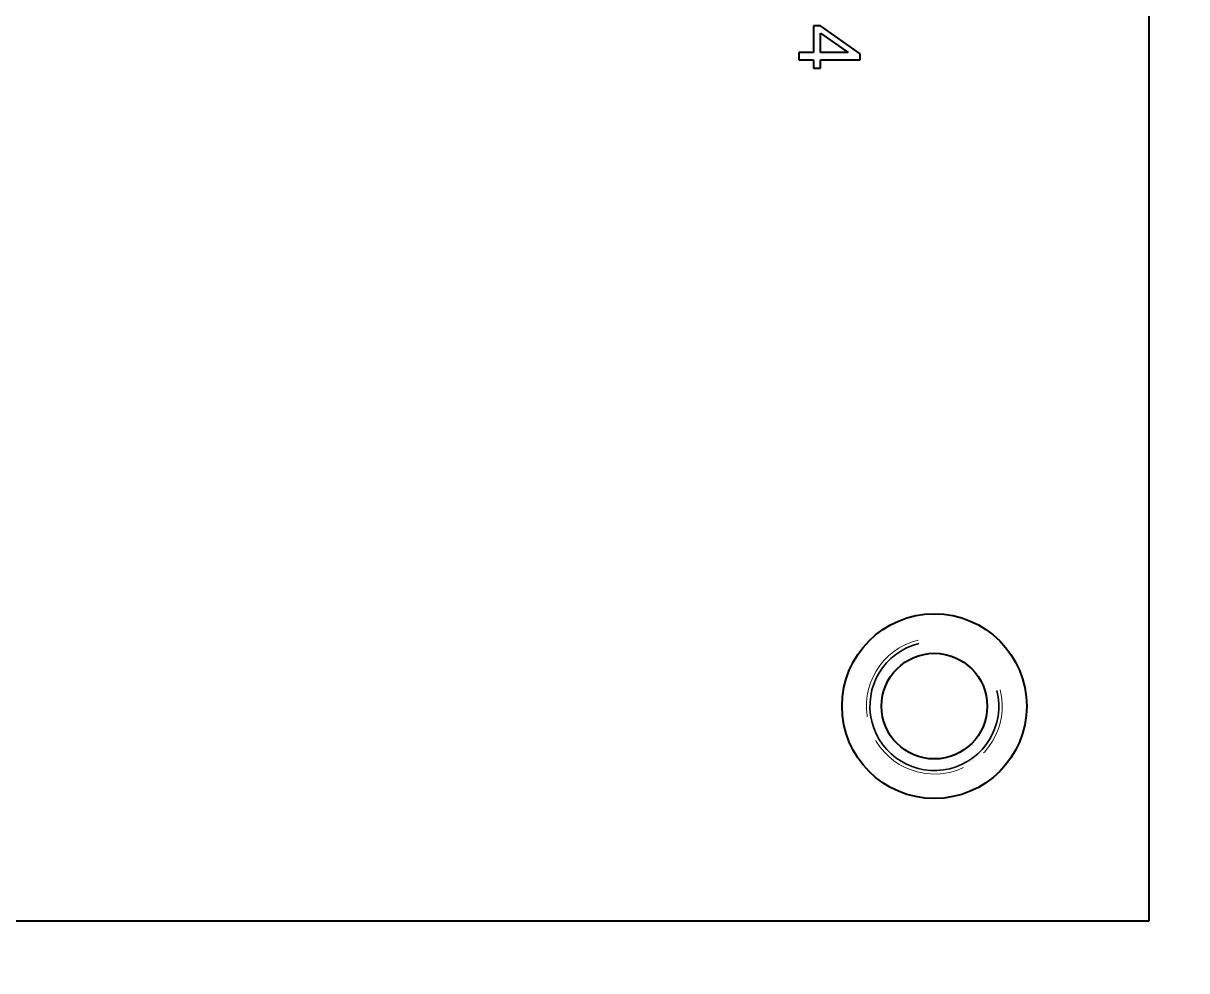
# Model space of a CAD drawing. Header units: millimetres. Extents: x 0 to 5945, y 0 to 4205.
# Drawn here: x 1831.03 to 1858.11, y 302.19 to 324.25 of the extents above; entities that cross this region are included whole.
import ezdxf

# ---------------------------------------------------------------- set-up
doc = ezdxf.new("R2010")
doc.units = ezdxf.units.MM
doc.header["$LTSCALE"] = 5
doc.linetypes.add('DASHED', pattern=[0.2067, 0.1654, -0.0413])
for name, color, linetype, lineweight in [('가려진 것(ISO)', 2, 'DASHED', 18), ('가시적인 것(ISO)', 3, 'Continuous', 40), ('가시적인 좁은 것(ISO)', 3, 'Continuous', 35), ('해치(ISO)', 7, 'Continuous', 18)]:
    doc.layers.add(name, color=color, linetype=linetype, lineweight=lineweight)

msp = doc.modelspace()

# ---------------------------------------------------------------- hatches: boundary and pattern name
at = {"layer": '해치(ISO)'}
h = msp.add_hatch(dxfattribs=at)
h.set_pattern_fill('ANSI31', color=256, scale=127, angle=75.0002, style=0)
h.set_pattern_definition([(120.0002, (0, 0), (-13.74813, -7.93754), [])])
h.paths.add_polyline_path([(1602.237, 257.352), (2132.237, 257.352), (2132.237, 827.352), (1602.237, 827.352), (1602.237, 767.352), (1602.237, 762.575), (1602.237, 762.103), (1602.237, 757.6), (1602.237, 757.128), (1602.237, 717.575), (1602.237, 717.103), (1602.237, 712.6), (1602.237, 712.128), (1602.237, 707.352), (1602.237, 377.352), (1602.237, 372.575), (1602.237, 372.103), (1602.237, 367.6), (1602.237, 367.128), (1602.237, 327.575), (1602.237, 327.103), (1602.237, 322.6), (1602.237, 322.128), (1602.237, 317.352)])
h.paths.add_polyline_path([(1604.237, 259.352), (1604.237, 825.352), (2130.237, 825.352), (2130.237, 259.352)], flags=0)
edge = h.paths.add_edge_path()
edge.add_ellipse((1657.237, 307.352), major_axis=(-4, 0), ratio=1, start_angle=0, end_angle=360)
h.paths.add_polyline_path([(2102.237, 287.352), (2102.237, 797.352), (1632.237, 797.352), (1632.237, 287.352)])
h.paths.add_polyline_path([(1634.237, 289.352), (1634.237, 795.352), (2100.237, 795.352), (2100.237, 289.352)], flags=0)

# ---------------------------------------------------------------- linework, layer by layer
at = {"layer": '가려진 것(ISO)', "ltscale": 2.839803}
msp.add_arc((1852.237, 308.352), 1.582, 103.9074, 13.9074, dxfattribs=at)
at = {"layer": '가시적인 것(ISO)'}
for p, q in [((1857.237, 303.352), (1857.237, 362.352)), ((1849.585, 324.191), (1849.424, 324.191)), ((1849.424, 324.191), (1849.424, 323.571)), ((1850.51, 323.54), (1849.585, 324.191)), ((1849.585, 323.571), (1849.585, 324.019)), ((1849.585, 324.019), (1850.229, 323.571)), ((1849.424, 323.571), (1849.082, 323.571)), ((1849.082, 323.571), (1849.082, 323.396)), ((1850.229, 323.571), (1849.585, 323.571)), ((1850.51, 323.396), (1850.51, 323.54)), ((1849.082, 323.396), (1849.424, 323.396)), ((1849.424, 323.396), (1849.424, 323.203)), ((1849.424, 323.203), (1849.585, 323.203)), ((1849.585, 323.203), (1849.585, 323.396)), ((1849.585, 323.396), (1850.51, 323.396)), ((1687.237, 303.352), (1857.237, 303.352))]:
    msp.add_line(p, q, dxfattribs=at)
for radius in [2.15, 1.23]:
    msp.add_circle((1852.237, 308.352), radius, dxfattribs=at)
at = {"layer": '가시적인 좁은 것(ISO)'}
msp.add_arc((1852.237, 308.352), 1.5, 103.9074, 13.9074, dxfattribs=at)

doc.saveas('drawing.dxf')
